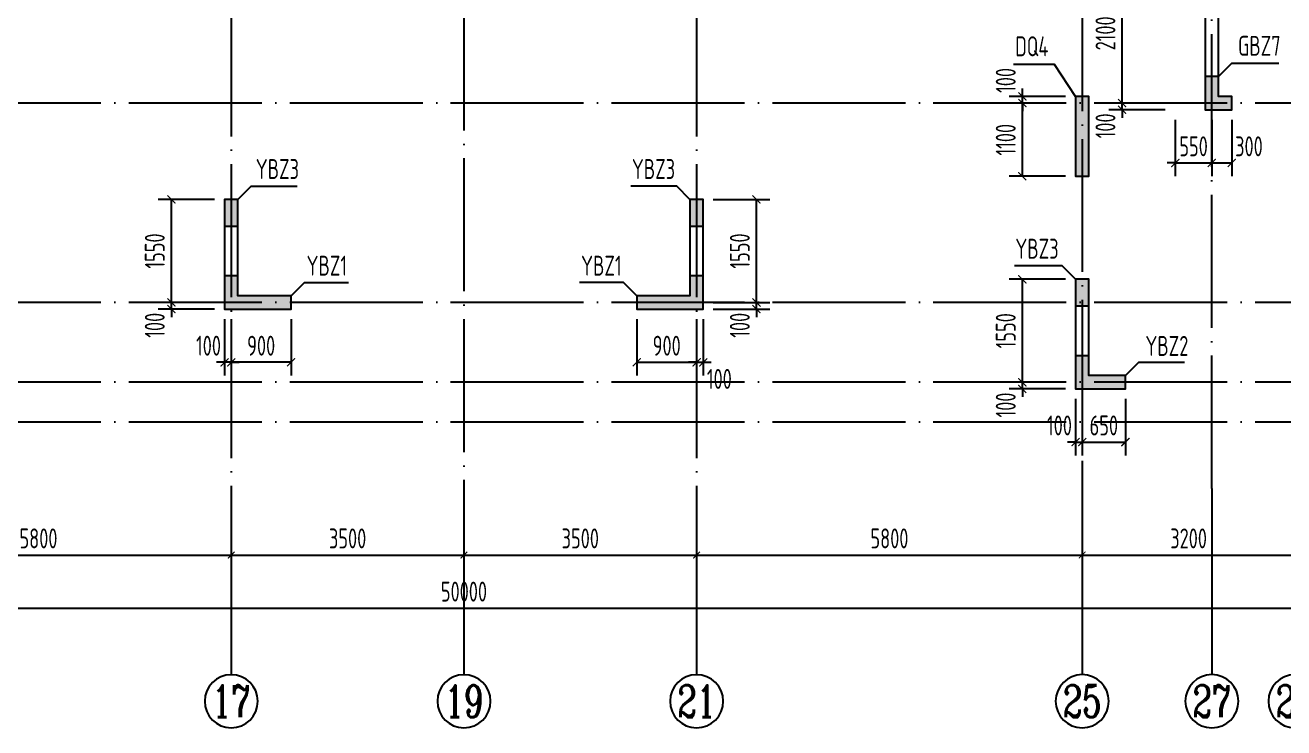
# Model space of a CAD drawing. Extents: x -668857 to 143095, y -247466 to 228182.
# Drawn here: x -308541 to -289608, y 58632 to 69205 of the extents above; entities that cross this region are included whole.
import ezdxf
from ezdxf.enums import TextEntityAlignment as Align

# ---------------------------------------------------------------- set-up
doc = ezdxf.new("R2010")
doc.units = 0
doc.header["$LTSCALE"] = 1000
doc.linetypes.add('DOTE', pattern=[2.42, 2, -0.2, 0.02, -0.2])
doc.layers.get('0').update_dxf_attribs({"linetype": 'CONTINUOUS'})
doc.layers.get('DEFPOINTS').update_dxf_attribs({"linetype": 'CONTINUOUS'})
for name, color, linetype in [('A-AXIS', 1, 'CONTINUOUS'), ('A-DOTE', 10, 'DOTE'), ('AXIS_NUM', 7, 'CONTINUOUS'), ('S-Q墙实线', 6, 'CONTINUOUS'), ('S-Q墙标注', 3, 'CONTINUOUS'), ('S-X详图填充', 252, 'CONTINUOUS'), ('S-X详图实线', 4, 'CONTINUOUS'), ('S-Y一般标注', 3, 'CONTINUOUS'), ('S-Z柱编号', 6, 'CONTINUOUS')]:
    doc.layers.add(name, color=color, linetype=linetype)
doc.styles.add('TSSD_Axis', font='complex.shx', dxfattribs={"width": 0.7, "bigfont": 'hztxt.shx'})
doc.styles.add('TSSD_DIMENSION', font='Tssdeng.shx', dxfattribs={"width": 0.7, "bigfont": 'tssdchn.shx'})
doc.styles.add('TSSD_REIN', font='tssdeng.shx', dxfattribs={"width": 0.7, "height": 300, "bigfont": 'tssdchn.shx'})
doc.styles.add('结构文字', font='zstxt.shx', dxfattribs={"width": 0.7, "bigfont": 'zshz.shx'})
doc.dimstyles.new('STRUCK', dxfattribs={"dimtxt": 400, "dimasz": 121, "dimexe": 200, "dimexo": 150, "dimgap": 115, "dimtad": 1, "dimdec": 0, "dimdsep": 46, "dimtxsty": '结构文字', "dimblk": 'ARCHTICK', "dimcen": 400, "dimclrd": 3, "dimclre": 3, "dimclrt": 7, "dimadec": 0, "dimazin": 0, "dimtfac": 1, "dimtdec": 0, "dimtix": 1, "dimtmove": 2, "dimatfit": 3, "dimldrblk": '_DIMX', "dimfxl": 0, "dimtolj": 1, "dimtzin": 0, "dimarcsym": 0})
doc.dimstyles.new('TSSD_100_100', dxfattribs={"dimtxt": 300, "dimasz": 100, "dimexe": 100, "dimexo": 250, "dimgap": 100, "dimtad": 1, "dimdec": 0, "dimzin": 0, "dimdsep": 46, "dimtxsty": 'TSSD_DIMENSION', "dimblk": 'ARCHTICK', "dimcen": 0, "dimdle": 100, "dimclrt": 7, "dimadec": 0, "dimazin": 0, "dimtfac": 1, "dimtdec": 0, "dimtix": 1, "dimtmove": 2, "dimatfit": 3, "dimldrblk": 'ARCHTICK', "dimfxl": 0, "dimtolj": 1, "dimtzin": 0, "dimarcsym": 0})

# ---------------------------------------------------------------- blocks, each defined once
blk = doc.blocks.new('_ArchTick')
at = {"color": 0, "linetype": 'ByBlock', "const_width": 0.15}
blk.add_lwpolyline([(-0.5, -0.5), (0.5, 0.5)], dxfattribs=at)
blk = doc.blocks.new('*D136')
at = {"layer": 'DEFPOINTS', "color": 0}
for p in [(20300, 3600), (26100, 3600), (26100, 2600)]:
    blk.add_point(p, dxfattribs=at)
at = {"layer": 'S-Y一般标注', "color": 0, "lineweight": -2}
for p, q in [((20300, 3350), (20300, 2500)), ((26100, 3350), (26100, 2500)), ((20200, 2600), (26200, 2600))]:
    blk.add_line(p, q, dxfattribs=at)
at = {"layer": 'S-Y一般标注', "color": 0, "lineweight": -2, "xscale": 100, "yscale": 100, "zscale": 100, "rotation": 180}
blk.add_blockref('_ArchTick', (20300, 2600), dxfattribs=at)
at = {"layer": 'S-Y一般标注', "color": 0, "lineweight": -2, "xscale": 100, "yscale": 100, "zscale": 100}
blk.add_blockref('_ArchTick', (26100, 2600), dxfattribs=at)
at = {"layer": 'S-Y一般标注', "color": 7, "insert": (23200, 2850), "char_height": 300, "attachment_point": 5, "style": 'TSSD_DIMENSION'}
blk.add_mtext('\\A1;5800', dxfattribs=at)
blk = doc.blocks.new('ts_axno')
at = {"color": 0, "linetype": 'ByBlock', "lineweight": -2}
blk.add_circle((0, 0), 0.5, dxfattribs=at)
at = {"color": 0, "linetype": 'ByBlock', "lineweight": -2, "style": 'TSSD_Axis', "width": 0.7}
blk.add_attdef('A', text='', height=0.6, dxfattribs=at).set_placement((0, 0), align=Align.MIDDLE_CENTER)
blk = doc.blocks.new('*D137')
at = {"layer": 'DEFPOINTS', "color": 0}
for p in [(26100, 3600), (29600, 3600), (29600, 2600)]:
    blk.add_point(p, dxfattribs=at)
at = {"layer": 'S-Y一般标注', "color": 0, "lineweight": -2}
for p, q in [((26100, 3350), (26100, 2500)), ((29600, 3350), (29600, 2500)), ((26000, 2600), (29700, 2600))]:
    blk.add_line(p, q, dxfattribs=at)
at = {"layer": 'S-Y一般标注', "color": 0, "lineweight": -2, "xscale": 100, "yscale": 100, "zscale": 100, "rotation": 180}
blk.add_blockref('_ArchTick', (26100, 2600), dxfattribs=at)
at = {"layer": 'S-Y一般标注', "color": 0, "lineweight": -2, "xscale": 100, "yscale": 100, "zscale": 100}
blk.add_blockref('_ArchTick', (29600, 2600), dxfattribs=at)
at = {"layer": 'S-Y一般标注', "color": 7, "insert": (27850, 2850), "char_height": 300, "attachment_point": 5, "style": 'TSSD_DIMENSION'}
blk.add_mtext('\\A1;3500', dxfattribs=at)
blk = doc.blocks.new('*D138')
at = {"layer": 'DEFPOINTS', "color": 0}
for p in [(33100, 3600), (38900, 3600), (38900, 2600)]:
    blk.add_point(p, dxfattribs=at)
at = {"layer": 'S-Y一般标注', "color": 0, "lineweight": -2}
for p, q in [((33100, 3350), (33100, 2500)), ((38900, 3350), (38900, 2500)), ((33000, 2600), (39000, 2600))]:
    blk.add_line(p, q, dxfattribs=at)
at = {"layer": 'S-Y一般标注', "color": 0, "lineweight": -2, "xscale": 100, "yscale": 100, "zscale": 100, "rotation": 180}
blk.add_blockref('_ArchTick', (33100, 2600), dxfattribs=at)
at = {"layer": 'S-Y一般标注', "color": 0, "lineweight": -2, "xscale": 100, "yscale": 100, "zscale": 100}
blk.add_blockref('_ArchTick', (38900, 2600), dxfattribs=at)
at = {"layer": 'S-Y一般标注', "color": 7, "insert": (36000, 2850), "char_height": 300, "attachment_point": 5, "style": 'TSSD_DIMENSION'}
blk.add_mtext('\\A1;5800', dxfattribs=at)
blk = doc.blocks.new('*D142')
at = {"layer": 'DEFPOINTS', "color": 0}
for p in [(4600, 3600), (54600, 3600), (54600, 1800)]:
    blk.add_point(p, dxfattribs=at)
at = {"layer": 'S-Y一般标注', "color": 0, "lineweight": -2}
for p, q in [((4600, 3350), (4600, 1700)), ((54600, 3350), (54600, 1700)), ((4500, 1800), (54700, 1800))]:
    blk.add_line(p, q, dxfattribs=at)
at = {"layer": 'S-Y一般标注', "color": 0, "lineweight": -2, "xscale": 100, "yscale": 100, "zscale": 100, "rotation": 180}
blk.add_blockref('_ArchTick', (4600, 1800), dxfattribs=at)
at = {"layer": 'S-Y一般标注', "color": 0, "lineweight": -2, "xscale": 100, "yscale": 100, "zscale": 100}
blk.add_blockref('_ArchTick', (54600, 1800), dxfattribs=at)
at = {"layer": 'S-Y一般标注', "color": 7, "insert": (29600, 2050), "char_height": 300, "attachment_point": 5, "style": 'TSSD_DIMENSION'}
blk.add_mtext('\\A1;50000', dxfattribs=at)
blk = doc.blocks.new('*D145')
at = {"layer": 'DEFPOINTS', "color": 0}
for p in [(29600, 3600), (33100, 3600), (33100, 2600)]:
    blk.add_point(p, dxfattribs=at)
at = {"layer": 'S-Y一般标注', "color": 0, "lineweight": -2}
for p, q in [((29600, 3350), (29600, 2500)), ((33100, 3350), (33100, 2500)), ((29500, 2600), (33200, 2600))]:
    blk.add_line(p, q, dxfattribs=at)
at = {"layer": 'S-Y一般标注', "color": 0, "lineweight": -2, "xscale": 100, "yscale": 100, "zscale": 100, "rotation": 180}
blk.add_blockref('_ArchTick', (29600, 2600), dxfattribs=at)
at = {"layer": 'S-Y一般标注', "color": 0, "lineweight": -2, "xscale": 100, "yscale": 100, "zscale": 100}
blk.add_blockref('_ArchTick', (33100, 2600), dxfattribs=at)
at = {"layer": 'S-Y一般标注', "color": 7, "insert": (31350, 2850), "char_height": 300, "attachment_point": 5, "style": 'TSSD_DIMENSION'}
blk.add_mtext('\\A1;3500', dxfattribs=at)
blk = doc.blocks.new('*D146')
at = {"layer": 'DEFPOINTS', "color": 0}
for p in [(38900, 3600), (42100, 3600), (42100, 2600)]:
    blk.add_point(p, dxfattribs=at)
at = {"layer": 'S-Y一般标注', "color": 0, "lineweight": -2}
for p, q in [((38900, 3350), (38900, 2500)), ((42100, 3350), (42100, 2500)), ((38800, 2600), (42200, 2600))]:
    blk.add_line(p, q, dxfattribs=at)
at = {"layer": 'S-Y一般标注', "color": 0, "lineweight": -2, "xscale": 100, "yscale": 100, "zscale": 100, "rotation": 180}
blk.add_blockref('_ArchTick', (38900, 2600), dxfattribs=at)
at = {"layer": 'S-Y一般标注', "color": 0, "lineweight": -2, "xscale": 100, "yscale": 100, "zscale": 100}
blk.add_blockref('_ArchTick', (42100, 2600), dxfattribs=at)
at = {"layer": 'S-Y一般标注', "color": 7, "insert": (40500, 2850), "char_height": 300, "attachment_point": 5, "style": 'TSSD_DIMENSION'}
blk.add_mtext('\\A1;3200', dxfattribs=at)
blk = doc.blocks.new('*D1816')
at = {"layer": 'DEFPOINTS', "color": 0}
for p in [(-306341, 65032), (-305541, 65032), (-305541, 64932)]:
    blk.add_point(p, dxfattribs=at)
at = {"layer": 'S-Q墙标注', "color": 3, "lineweight": -2}
for p, q in [((-306341, 65032), (-306341, 65153)), ((-305691, 65032), (-306541, 65032)), ((-306341, 64932), (-306341, 65032)), ((-305691, 64932), (-306541, 64932)), ((-306341, 64932), (-306341, 64811))]:
    blk.add_line(p, q, dxfattribs=at)
at = {"layer": 'S-Q墙标注', "color": 3, "lineweight": -2, "xscale": 121, "yscale": 121, "zscale": 121}
for p, rotation in [((-306341, 65032), 270), ((-306341, 64932), 90)]:
    blk.add_blockref('_ArchTick', p, dxfattribs=dict(at, rotation=rotation))
at = {"layer": 'S-Q墙标注', "color": 7, "insert": (-306591, 64690), "char_height": 300, "attachment_point": 5, "rotation": 90, "style": 'TSSD_REIN'}
blk.add_mtext('\\A1;100', dxfattribs=at)
blk = doc.blocks.new('_DIMX')
blk.add_line((-150, 0), (150, 0))
at = {"const_width": 50}
blk.add_lwpolyline([(-70, -70), (70, 70)], dxfattribs=at)
blk = doc.blocks.new('*D1817')
at = {"layer": 'DEFPOINTS', "color": 0}
for p in [(-306341, 66582), (-305541, 66582), (-305541, 65032)]:
    blk.add_point(p, dxfattribs=at)
at = {"layer": 'S-Q墙标注', "color": 3, "lineweight": -2}
for p, q in [((-305691, 66582), (-306541, 66582)), ((-306341, 65032), (-306341, 66582)), ((-305691, 65032), (-306541, 65032))]:
    blk.add_line(p, q, dxfattribs=at)
at = {"layer": 'S-Q墙标注', "color": 3, "lineweight": -2, "xscale": 121, "yscale": 121, "zscale": 121}
for p, rotation in [((-306341, 66582), 90), ((-306341, 65032), 270)]:
    blk.add_blockref('_ArchTick', p, dxfattribs=dict(at, rotation=rotation))
at = {"layer": 'S-Q墙标注', "color": 7, "insert": (-306591, 65807), "char_height": 300, "attachment_point": 5, "rotation": 90, "style": 'TSSD_REIN'}
blk.add_mtext('\\A1;1550', dxfattribs=at)
blk = doc.blocks.new('*D1818')
at = {"layer": 'DEFPOINTS', "color": 0}
for p in [(-305441, 64932), (-304541, 64932), (-305441, 64132)]:
    blk.add_point(p, dxfattribs=at)
at = {"layer": 'S-Q墙标注', "color": 3, "lineweight": -2}
for p, q in [((-305441, 64782), (-305441, 63932)), ((-304541, 64782), (-304541, 63932)), ((-304541, 64132), (-305441, 64132))]:
    blk.add_line(p, q, dxfattribs=at)
at = {"layer": 'S-Q墙标注', "color": 3, "lineweight": -2, "xscale": 121, "yscale": 121, "zscale": 121, "rotation": 180}
blk.add_blockref('_ArchTick', (-305441, 64132), dxfattribs=at)
at = {"layer": 'S-Q墙标注', "color": 3, "lineweight": -2, "xscale": 121, "yscale": 121, "zscale": 121}
blk.add_blockref('_ArchTick', (-304541, 64132), dxfattribs=at)
at = {"layer": 'S-Q墙标注', "color": 7, "insert": (-304991, 64382), "char_height": 300, "attachment_point": 5, "style": 'TSSD_REIN'}
blk.add_mtext('\\A1;900', dxfattribs=at)
blk = doc.blocks.new('*D1819')
at = {"layer": 'DEFPOINTS', "color": 0}
for p in [(-305541, 64932), (-305441, 64932), (-305541, 64132)]:
    blk.add_point(p, dxfattribs=at)
at = {"layer": 'S-Q墙标注', "color": 3, "lineweight": -2}
for p, q in [((-305541, 64782), (-305541, 63932)), ((-305441, 64782), (-305441, 63932)), ((-305541, 64132), (-305662, 64132)), ((-305441, 64132), (-305541, 64132)), ((-305441, 64132), (-305320, 64132))]:
    blk.add_line(p, q, dxfattribs=at)
at = {"layer": 'S-Q墙标注', "color": 3, "lineweight": -2, "xscale": 121, "yscale": 121, "zscale": 121}
blk.add_blockref('_ArchTick', (-305541, 64132), dxfattribs=at)
at = {"layer": 'S-Q墙标注', "color": 3, "lineweight": -2, "xscale": 121, "yscale": 121, "zscale": 121, "rotation": 180}
blk.add_blockref('_ArchTick', (-305441, 64132), dxfattribs=at)
at = {"layer": 'S-Q墙标注', "color": 7, "insert": (-305783, 64382), "char_height": 300, "attachment_point": 5, "style": 'TSSD_REIN'}
blk.add_mtext('\\A1;100', dxfattribs=at)
blk = doc.blocks.new('*D1741')
at = {"layer": 'DEFPOINTS', "color": 0}
for p in [(-298341, 65032), (-297541, 65032), (-298341, 64932)]:
    blk.add_point(p, dxfattribs=at)
at = {"layer": 'S-Q墙标注', "color": 3, "lineweight": -2}
for p, q in [((-297541, 65032), (-297541, 65153)), ((-298191, 65032), (-297341, 65032)), ((-297541, 64932), (-297541, 65032)), ((-298191, 64932), (-297341, 64932)), ((-297541, 64932), (-297541, 64811))]:
    blk.add_line(p, q, dxfattribs=at)
at = {"layer": 'S-Q墙标注', "color": 3, "lineweight": -2, "xscale": 121, "yscale": 121, "zscale": 121}
for p, rotation in [((-297541, 65032), 270), ((-297541, 64932), 90)]:
    blk.add_blockref('_ArchTick', p, dxfattribs=dict(at, rotation=rotation))
at = {"layer": 'S-Q墙标注', "color": 7, "insert": (-297791, 64690), "char_height": 300, "attachment_point": 5, "rotation": 90, "style": 'TSSD_REIN'}
blk.add_mtext('\\A1;100', dxfattribs=at)
blk = doc.blocks.new('*D1742')
at = {"layer": 'DEFPOINTS', "color": 0}
for p in [(-298341, 66582), (-297541, 66582), (-298341, 65032)]:
    blk.add_point(p, dxfattribs=at)
at = {"layer": 'S-Q墙标注', "color": 3, "lineweight": -2}
for p, q in [((-298191, 66582), (-297341, 66582)), ((-297541, 65032), (-297541, 66582)), ((-298191, 65032), (-297341, 65032))]:
    blk.add_line(p, q, dxfattribs=at)
at = {"layer": 'S-Q墙标注', "color": 3, "lineweight": -2, "xscale": 121, "yscale": 121, "zscale": 121}
for p, rotation in [((-297541, 66582), 90), ((-297541, 65032), 270)]:
    blk.add_blockref('_ArchTick', p, dxfattribs=dict(at, rotation=rotation))
at = {"layer": 'S-Q墙标注', "color": 7, "insert": (-297791, 65807), "char_height": 300, "attachment_point": 5, "rotation": 90, "style": 'TSSD_REIN'}
blk.add_mtext('\\A1;1550', dxfattribs=at)
blk = doc.blocks.new('*D1743')
at = {"layer": 'DEFPOINTS', "color": 0}
for p in [(-299341, 64932), (-298441, 64932), (-298441, 64132)]:
    blk.add_point(p, dxfattribs=at)
at = {"layer": 'S-Q墙标注', "color": 3, "lineweight": -2}
for p, q in [((-299341, 64782), (-299341, 63932)), ((-298441, 64782), (-298441, 63932)), ((-299341, 64132), (-298441, 64132))]:
    blk.add_line(p, q, dxfattribs=at)
at = {"layer": 'S-Q墙标注', "color": 3, "lineweight": -2, "xscale": 121, "yscale": 121, "zscale": 121, "rotation": 180}
blk.add_blockref('_ArchTick', (-299341, 64132), dxfattribs=at)
at = {"layer": 'S-Q墙标注', "color": 3, "lineweight": -2, "xscale": 121, "yscale": 121, "zscale": 121}
blk.add_blockref('_ArchTick', (-298441, 64132), dxfattribs=at)
at = {"layer": 'S-Q墙标注', "color": 7, "insert": (-298891, 64382), "char_height": 300, "attachment_point": 5, "style": 'TSSD_REIN'}
blk.add_mtext('\\A1;900', dxfattribs=at)
blk = doc.blocks.new('*D1744')
at = {"layer": 'DEFPOINTS', "color": 0}
for p in [(-298441, 64932), (-298341, 64932), (-298341, 64132)]:
    blk.add_point(p, dxfattribs=at)
at = {"layer": 'S-Q墙标注', "color": 3, "lineweight": -2}
for p, q in [((-298441, 64782), (-298441, 63932)), ((-298341, 64782), (-298341, 63932)), ((-298441, 64132), (-298562, 64132)), ((-298441, 64132), (-298341, 64132)), ((-298341, 64132), (-298220, 64132))]:
    blk.add_line(p, q, dxfattribs=at)
at = {"layer": 'S-Q墙标注', "color": 3, "lineweight": -2, "xscale": 121, "yscale": 121, "zscale": 121}
blk.add_blockref('_ArchTick', (-298441, 64132), dxfattribs=at)
at = {"layer": 'S-Q墙标注', "color": 3, "lineweight": -2, "xscale": 121, "yscale": 121, "zscale": 121, "rotation": 180}
blk.add_blockref('_ArchTick', (-298341, 64132), dxfattribs=at)
at = {"layer": 'S-Q墙标注', "color": 7, "insert": (-298099, 63882), "char_height": 300, "attachment_point": 5, "style": 'TSSD_REIN'}
blk.add_mtext('\\A1;100', dxfattribs=at)
blk = doc.blocks.new('*D1745')
at = {"layer": 'DEFPOINTS', "color": 0}
for p in [(-293541, 63832), (-292741, 63832), (-292741, 63732)]:
    blk.add_point(p, dxfattribs=at)
at = {"layer": 'S-Q墙标注', "color": 3, "lineweight": -2}
for p, q in [((-292891, 63832), (-293741, 63832)), ((-293541, 63832), (-293541, 63953)), ((-293541, 63732), (-293541, 63832)), ((-292891, 63732), (-293741, 63732)), ((-293541, 63732), (-293541, 63611))]:
    blk.add_line(p, q, dxfattribs=at)
at = {"layer": 'S-Q墙标注', "color": 3, "lineweight": -2, "xscale": 121, "yscale": 121, "zscale": 121}
for p, rotation in [((-293541, 63832), 270), ((-293541, 63732), 90)]:
    blk.add_blockref('_ArchTick', p, dxfattribs=dict(at, rotation=rotation))
at = {"layer": 'S-Q墙标注', "color": 7, "insert": (-293791, 63490), "char_height": 300, "attachment_point": 5, "rotation": 90, "style": 'TSSD_REIN'}
blk.add_mtext('\\A1;100', dxfattribs=at)
blk = doc.blocks.new('*D1746')
at = {"layer": 'DEFPOINTS', "color": 0}
for p in [(-293541, 65382), (-292741, 65382), (-292741, 63832)]:
    blk.add_point(p, dxfattribs=at)
at = {"layer": 'S-Q墙标注', "color": 3, "lineweight": -2}
for p, q in [((-292891, 65382), (-293741, 65382)), ((-293541, 63832), (-293541, 65382)), ((-292891, 63832), (-293741, 63832))]:
    blk.add_line(p, q, dxfattribs=at)
at = {"layer": 'S-Q墙标注', "color": 3, "lineweight": -2, "xscale": 121, "yscale": 121, "zscale": 121}
for p, rotation in [((-293541, 65382), 90), ((-293541, 63832), 270)]:
    blk.add_blockref('_ArchTick', p, dxfattribs=dict(at, rotation=rotation))
at = {"layer": 'S-Q墙标注', "color": 7, "insert": (-293791, 64607), "char_height": 300, "attachment_point": 5, "rotation": 90, "style": 'TSSD_REIN'}
blk.add_mtext('\\A1;1550', dxfattribs=at)
blk = doc.blocks.new('*D1747')
at = {"layer": 'DEFPOINTS', "color": 0}
for p in [(-292741, 63732), (-292641, 63732), (-292641, 62932)]:
    blk.add_point(p, dxfattribs=at)
at = {"layer": 'S-Q墙标注', "color": 3, "lineweight": -2}
for p, q in [((-292741, 63582), (-292741, 62732)), ((-292641, 63582), (-292641, 62732)), ((-292741, 62932), (-292862, 62932)), ((-292741, 62932), (-292641, 62932)), ((-292641, 62932), (-292520, 62932))]:
    blk.add_line(p, q, dxfattribs=at)
at = {"layer": 'S-Q墙标注', "color": 3, "lineweight": -2, "xscale": 121, "yscale": 121, "zscale": 121}
blk.add_blockref('_ArchTick', (-292741, 62932), dxfattribs=at)
at = {"layer": 'S-Q墙标注', "color": 3, "lineweight": -2, "xscale": 121, "yscale": 121, "zscale": 121, "rotation": 180}
blk.add_blockref('_ArchTick', (-292641, 62932), dxfattribs=at)
at = {"layer": 'S-Q墙标注', "color": 7, "insert": (-292983, 63182), "char_height": 300, "attachment_point": 5, "style": 'TSSD_REIN'}
blk.add_mtext('\\A1;100', dxfattribs=at)
blk = doc.blocks.new('*D1748')
at = {"layer": 'DEFPOINTS', "color": 0}
for p in [(-292641, 63732), (-291991, 63732), (-291991, 62932)]:
    blk.add_point(p, dxfattribs=at)
at = {"layer": 'S-Q墙标注', "color": 3, "lineweight": -2}
for p, q in [((-292641, 63582), (-292641, 62732)), ((-291991, 63582), (-291991, 62732)), ((-292641, 62932), (-291991, 62932))]:
    blk.add_line(p, q, dxfattribs=at)
at = {"layer": 'S-Q墙标注', "color": 3, "lineweight": -2, "xscale": 121, "yscale": 121, "zscale": 121, "rotation": 180}
blk.add_blockref('_ArchTick', (-292641, 62932), dxfattribs=at)
at = {"layer": 'S-Q墙标注', "color": 3, "lineweight": -2, "xscale": 121, "yscale": 121, "zscale": 121}
blk.add_blockref('_ArchTick', (-291991, 62932), dxfattribs=at)
at = {"layer": 'S-Q墙标注', "color": 7, "insert": (-292316, 63182), "char_height": 300, "attachment_point": 5, "style": 'TSSD_REIN'}
blk.add_mtext('\\A1;650', dxfattribs=at)
blk = doc.blocks.new('*D1749')
at = {"layer": 'DEFPOINTS', "color": 0}
for p in [(-293541, 68032), (-292741, 68032), (-292741, 66932)]:
    blk.add_point(p, dxfattribs=at)
at = {"layer": 'S-Q墙标注', "color": 3, "lineweight": -2}
for p, q in [((-292891, 68032), (-293741, 68032)), ((-293541, 66932), (-293541, 68032)), ((-292891, 66932), (-293741, 66932))]:
    blk.add_line(p, q, dxfattribs=at)
at = {"layer": 'S-Q墙标注', "color": 3, "lineweight": -2, "xscale": 121, "yscale": 121, "zscale": 121}
for p, rotation in [((-293541, 68032), 90), ((-293541, 66932), 270)]:
    blk.add_blockref('_ArchTick', p, dxfattribs=dict(at, rotation=rotation))
at = {"layer": 'S-Q墙标注', "color": 7, "insert": (-293791, 67482), "char_height": 300, "attachment_point": 5, "rotation": 90, "style": 'TSSD_REIN'}
blk.add_mtext('\\A1;1100', dxfattribs=at)
blk = doc.blocks.new('*D1750')
at = {"layer": 'DEFPOINTS', "color": 0}
for p in [(-293541, 68132), (-292741, 68132), (-292741, 68032)]:
    blk.add_point(p, dxfattribs=at)
at = {"layer": 'S-Q墙标注', "color": 3, "lineweight": -2}
for p, q in [((-293541, 68132), (-293541, 68253)), ((-292891, 68132), (-293741, 68132)), ((-292891, 68032), (-293741, 68032)), ((-293541, 68032), (-293541, 68132)), ((-293541, 68032), (-293541, 67911))]:
    blk.add_line(p, q, dxfattribs=at)
at = {"layer": 'S-Q墙标注', "color": 3, "lineweight": -2, "xscale": 121, "yscale": 121, "zscale": 121}
for p, rotation in [((-293541, 68132), 270), ((-293541, 68032), 90)]:
    blk.add_blockref('_ArchTick', p, dxfattribs=dict(at, rotation=rotation))
at = {"layer": 'S-Q墙标注', "color": 7, "insert": (-293791, 68374), "char_height": 300, "attachment_point": 5, "rotation": 90, "style": 'TSSD_REIN'}
blk.add_mtext('\\A1;100', dxfattribs=at)
blk = doc.blocks.new('*D1771')
at = {"layer": 'DEFPOINTS', "color": 0}
for p in [(-292041, 68032), (-291241, 68032), (-291241, 67932)]:
    blk.add_point(p, dxfattribs=at)
at = {"layer": 'S-Q墙标注', "color": 3, "lineweight": -2}
for p, q in [((-291391, 68032), (-292241, 68032)), ((-292041, 68032), (-292041, 68153)), ((-292041, 67932), (-292041, 68032)), ((-291391, 67932), (-292241, 67932)), ((-292041, 67932), (-292041, 67811))]:
    blk.add_line(p, q, dxfattribs=at)
at = {"layer": 'S-Q墙标注', "color": 3, "lineweight": -2, "xscale": 121, "yscale": 121, "zscale": 121}
for p, rotation in [((-292041, 68032), 270), ((-292041, 67932), 90)]:
    blk.add_blockref('_ArchTick', p, dxfattribs=dict(at, rotation=rotation))
at = {"layer": 'S-Q墙标注', "color": 7, "insert": (-292291, 67690), "char_height": 300, "attachment_point": 5, "rotation": 90, "style": 'TSSD_REIN'}
blk.add_mtext('\\A1;100', dxfattribs=at)
blk = doc.blocks.new('*D1772')
at = {"layer": 'DEFPOINTS', "color": 0}
for p in [(-292041, 70132), (-291241, 70132), (-291241, 68032)]:
    blk.add_point(p, dxfattribs=at)
at = {"layer": 'S-Q墙标注', "color": 3, "lineweight": -2}
for p, q in [((-291391, 70132), (-292241, 70132)), ((-292041, 68032), (-292041, 70132)), ((-291391, 68032), (-292241, 68032))]:
    blk.add_line(p, q, dxfattribs=at)
at = {"layer": 'S-Q墙标注', "color": 3, "lineweight": -2, "xscale": 121, "yscale": 121, "zscale": 121}
for p, rotation in [((-292041, 70132), 90), ((-292041, 68032), 270)]:
    blk.add_blockref('_ArchTick', p, dxfattribs=dict(at, rotation=rotation))
at = {"layer": 'S-Q墙标注', "color": 7, "insert": (-292291, 69082), "char_height": 300, "attachment_point": 5, "rotation": 90, "style": 'TSSD_REIN'}
blk.add_mtext('\\A1;2100', dxfattribs=at)
blk = doc.blocks.new('*D1330')
at = {"layer": 'DEFPOINTS', "color": 0}
for p in [(-291241, 67932), (-290691, 67932), (-290691, 67132)]:
    blk.add_point(p, dxfattribs=at)
at = {"layer": 'S-Q墙标注', "color": 3, "lineweight": -2}
for p, q in [((-291241, 67782), (-291241, 66932)), ((-290691, 67782), (-290691, 66932)), ((-291241, 67132), (-291362, 67132)), ((-291241, 67132), (-290691, 67132)), ((-290691, 67132), (-290570, 67132))]:
    blk.add_line(p, q, dxfattribs=at)
at = {"layer": 'S-Q墙标注', "color": 3, "lineweight": -2, "xscale": 121, "yscale": 121, "zscale": 121}
blk.add_blockref('_ArchTick', (-291241, 67132), dxfattribs=at)
at = {"layer": 'S-Q墙标注', "color": 3, "lineweight": -2, "xscale": 121, "yscale": 121, "zscale": 121, "rotation": 180}
blk.add_blockref('_ArchTick', (-290691, 67132), dxfattribs=at)
at = {"layer": 'S-Q墙标注', "color": 7, "insert": (-290966, 67382), "char_height": 300, "attachment_point": 5, "style": 'TSSD_REIN'}
blk.add_mtext('\\A1;550', dxfattribs=at)
blk = doc.blocks.new('*D1331')
at = {"layer": 'DEFPOINTS', "color": 0}
for p in [(-290691, 67932), (-290391, 67932), (-290391, 67132)]:
    blk.add_point(p, dxfattribs=at)
at = {"layer": 'S-Q墙标注', "color": 3, "lineweight": -2}
for p, q in [((-290691, 67782), (-290691, 66932)), ((-290391, 67782), (-290391, 66932)), ((-290691, 67132), (-290391, 67132))]:
    blk.add_line(p, q, dxfattribs=at)
at = {"layer": 'S-Q墙标注', "color": 3, "lineweight": -2, "xscale": 121, "yscale": 121, "zscale": 121, "rotation": 180}
blk.add_blockref('_ArchTick', (-290691, 67132), dxfattribs=at)
at = {"layer": 'S-Q墙标注', "color": 3, "lineweight": -2, "xscale": 121, "yscale": 121, "zscale": 121}
blk.add_blockref('_ArchTick', (-290391, 67132), dxfattribs=at)
at = {"layer": 'S-Q墙标注', "color": 7, "insert": (-290133, 67382), "char_height": 300, "attachment_point": 5, "style": 'TSSD_REIN'}
blk.add_mtext('\\A1;300', dxfattribs=at)
blk = doc.blocks.new('20210726.16395156')
at = {"layer": 'A-AXIS'}
for p, q in [((26100, 3600), (26100, 800)), ((29600, 3600), (29600, 800)), ((33100, 3600), (33100, 800)), ((38900, 3600.1), (38900, 800.1)), ((40850, 3600.2), (40850, 800.2))]:
    blk.add_line(p, q, dxfattribs=at)
at = {"layer": 'A-DOTE'}
for p, q in [((29600, 18249.9), (29600, 3600)), ((38900.2, 13700), (38900, 3600)), ((40850, 3600.2), (40850, 11500)), ((26100, 10900), (26100, 3600)), ((33100, 10900), (33100, 3600)), ((55600, 9400), (3600, 9400)), ((55600, 6400), (3600, 6400)), ((55600, 5200), (3600, 5200)), ((55600, 4600), (3600, 4600))]:
    blk.add_line(p, q, dxfattribs=at)
at = {"layer": 'A-AXIS'}
ref = blk.add_blockref('ts_axno', (26100, 400), dxfattribs=dict(at, xscale=-800, yscale=800, zscale=800, rotation=180))
ref.add_attrib('10', '17', dxfattribs={"layer": 'AXIS_NUM', "height": 480, "style": 'TSSD_Axis', "width": 0.7}).set_placement((26100, 400), align=Align.MIDDLE_CENTER)
ref = blk.add_blockref('ts_axno', (29600, 400), dxfattribs=dict(at, xscale=-800, yscale=800, zscale=800, rotation=180))
ref.add_attrib('13', '19', dxfattribs={"layer": 'AXIS_NUM', "height": 480, "style": 'TSSD_Axis', "width": 0.7}).set_placement((29600, 400), align=Align.MIDDLE_CENTER)
ref = blk.add_blockref('ts_axno', (33100, 400), dxfattribs=dict(at, xscale=-800, yscale=800, zscale=800, rotation=180))
ref.add_attrib('13', '21', dxfattribs={"layer": 'AXIS_NUM', "height": 480, "style": 'TSSD_Axis', "width": 0.7}).set_placement((33100, 400), align=Align.MIDDLE_CENTER)
ref = blk.add_blockref('ts_axno', (38900, 400.1), dxfattribs=dict(at, xscale=-800, yscale=800, zscale=800, rotation=180))
ref.add_attrib('17', '25', dxfattribs={"layer": 'AXIS_NUM', "height": 480, "style": 'TSSD_Axis', "width": 0.7}).set_placement((38900, 400.1), align=Align.MIDDLE_CENTER)
ref = blk.add_blockref('ts_axno', (40850, 400.2), dxfattribs=dict(at, xscale=-800, yscale=800, zscale=800, rotation=180))
ref.add_attrib('5', '27', dxfattribs={"layer": 'AXIS_NUM', "height": 480, "style": 'TSSD_Axis', "width": 0.7}).set_placement((40850, 400.2), align=Align.MIDDLE_CENTER)
ref = blk.add_blockref('ts_axno', (42100, 400), dxfattribs=dict(at, xscale=-800, yscale=800, zscale=800, rotation=180))
ref.add_attrib('19', '28', dxfattribs={"layer": 'AXIS_NUM', "height": 480, "style": 'TSSD_Axis', "width": 0.7}).set_placement((42100, 400), align=Align.MIDDLE_CENTER)
at = {"layer": 'S-Y一般标注'}
for base, p1, p2, picture, middle in [((54600, 1800), (4600, 3600), (54600, 3600), '*D142', (29600, 2050)), ((26100, 2600), (20300, 3600), (26100, 3600), '*D136', (23200, 2850)), ((29600, 2600), (26100, 3600), (29600, 3600), '*D137', (27850, 2850)), ((33100, 2600), (29600, 3600), (33100, 3600), '*D145', (31350, 2850)), ((38900, 2600.1), (33100, 3600), (38900, 3600.1), '*D138', (36000, 2850.1)), ((42100, 2600.1), (38900, 3600.1), (42100, 3600.1), '*D146', (40500, 2850.1))]:
    dim = blk.add_linear_dim(base=base, p1=p1, p2=p2, dimstyle='TSSD_100_100', dxfattribs=at)
    dim.commit()
    dim.dimension.update_dxf_attribs({"geometry": picture, "text_midpoint": middle})

msp = doc.modelspace()

# ---------------------------------------------------------------- hatches: boundary and pattern name
at = {"layer": 'S-X详图填充'}
h = msp.add_hatch(color=256, dxfattribs=at)
h.dxf.hatch_style = 1
h.paths.add_polyline_path([(-290590.73, 68432.08), (-290790.73, 68432.08), (-290790.73, 67932.08), (-290390.73, 67932.08), (-290390.73, 68132.08), (-290590.73, 68132.08)])
h = msp.add_hatch(color=256, dxfattribs=at)
h.dxf.hatch_style = 1
h.paths.add_polyline_path([(-292740.72, 66932.08), (-292540.72, 66932.08), (-292540.72, 68132.08), (-292740.72, 68132.08)])
h = msp.add_hatch(color=256, dxfattribs=at)
h.dxf.hatch_style = 1
h.paths.add_polyline_path([(-305540.74, 66182.08), (-305340.74, 66182.08), (-305340.74, 66582.08), (-305540.74, 66582.08)])
h = msp.add_hatch(color=256, dxfattribs=at)
h.dxf.hatch_style = 1
h.paths.add_polyline_path([(-298540.72, 66182.08), (-298340.72, 66182.08), (-298340.72, 66582.08), (-298540.72, 66582.08)])
h = msp.add_hatch(color=256, dxfattribs=at)
h.dxf.hatch_style = 1
h.paths.add_polyline_path([(-305340.74, 65432.08), (-305540.74, 65432.08), (-305540.74, 64932.08), (-304540.74, 64932.08), (-304540.74, 65132.08), (-305340.74, 65132.08)])
h = msp.add_hatch(color=256, dxfattribs=at)
h.dxf.hatch_style = 1
h.paths.add_polyline_path([(-298340.72, 65432.08), (-298540.72, 65432.08), (-298540.72, 65132.08), (-299340.72, 65132.08), (-299340.72, 64932.08), (-298340.72, 64932.08)])
h = msp.add_hatch(color=256, dxfattribs=at)
h.dxf.hatch_style = 1
h.paths.add_polyline_path([(-292740.72, 64982.07), (-292540.72, 64982.07), (-292540.72, 65382.07), (-292740.72, 65382.07)])
h = msp.add_hatch(color=256, dxfattribs=at)
h.dxf.hatch_style = 1
h.paths.add_polyline_path([(-292540.72, 64232.07), (-292740.72, 64232.07), (-292740.72, 63732.07), (-291990.73, 63732.07), (-291990.73, 63932.07), (-292540.72, 63932.07)])

# ---------------------------------------------------------------- linework, layer by layer
at = {"layer": 'S-Q墙实线'}
for points in [[(-290790.73, 70032.08), (-290790.73, 67932.08), (-290390.73, 67932.08), (-290390.73, 68132.08), (-290590.73, 68132.08), (-290590.73, 70232.08), (-291240.8, 70232.08), (-291240.8, 70032.08)], [(-292540.72, 66932.08), (-292540.72, 68132.08), (-292740.72, 68132.08), (-292740.72, 66932.08)], [(-305540.74, 64932.08), (-304640.74, 64932.08), (-304540.74, 64932.08), (-304540.74, 65132.08), (-304640.74, 65132.08), (-305340.74, 65132.08), (-305340.74, 66582.08), (-305540.74, 66582.08)], [(-299240.74, 65132.08), (-299340.72, 65132.08), (-299340.72, 64932.08), (-299240.74, 64932.08), (-298340.72, 64932.08), (-298340.72, 66582.08), (-298540.72, 66582.08), (-298540.72, 65132.08)], [(-292740.72, 63732.07), (-291990.73, 63732.07), (-291990.73, 63932.07), (-292540.72, 63932.07), (-292540.72, 65382.07), (-292740.72, 65382.07)]]:
    msp.add_lwpolyline(points, close=True, dxfattribs=at)
at = {"layer": 'S-X详图实线'}
for points in [[(-290590.73, 68432.08), (-290790.73, 68432.08), (-290790.73, 67932.08), (-290390.73, 67932.08), (-290390.73, 68132.08), (-290590.73, 68132.08), (-290590.73, 68432.08)], [(-292740.72, 66932.08), (-292540.72, 66932.08), (-292540.72, 68132.08), (-292740.72, 68132.08), (-292740.72, 67732.08)], [(-305540.74, 66182.08), (-305340.74, 66182.08), (-305340.74, 66582.08), (-305540.74, 66582.08), (-305540.74, 66182.08)], [(-298540.72, 66182.08), (-298340.72, 66182.08), (-298340.72, 66582.08), (-298540.72, 66582.08), (-298540.72, 66182.08)], [(-305340.74, 65432.08), (-305540.74, 65432.08), (-305540.74, 64932.08), (-304540.74, 64932.08), (-304540.74, 65132.08), (-305340.74, 65132.08), (-305340.74, 65432.08)], [(-298340.72, 65432.08), (-298540.72, 65432.08), (-298540.72, 65132.08), (-299340.72, 65132.08), (-299340.72, 64932.08), (-298340.72, 64932.08), (-298340.72, 65432.08)], [(-292740.72, 64982.07), (-292540.72, 64982.07), (-292540.72, 65382.07), (-292740.72, 65382.07), (-292740.72, 64982.07)], [(-292540.72, 64232.07), (-292740.72, 64232.07), (-292740.72, 63732.07), (-291990.73, 63732.07), (-291990.73, 63932.07), (-292540.72, 63932.07), (-292540.72, 64232.07)]]:
    msp.add_lwpolyline(points, close=True, dxfattribs=at)
at = {"layer": 'S-Z柱编号', "color": 7}
for points in [[(-292740.72, 68132.08), (-293056.69, 68614.79), (-293676.03, 68614.79)], [(-290590.73, 68432.08), (-290390.73, 68632.08), (-289684.18, 68632.08)], [(-305340.74, 66582.08), (-305140.74, 66782.08), (-304449.93, 66782.08)], [(-298540.72, 66582.08), (-298740.72, 66782.08), (-299431.54, 66782.08)], [(-292740.7, 65382.07), (-292940.7, 65582.07), (-293659.9, 65582.07)], [(-304540.74, 65132.08), (-304340.74, 65332.08), (-303677.05, 65332.08)], [(-299340.72, 65132.08), (-299540.72, 65332.08), (-300204.41, 65332.08)], [(-291990.71, 63932.07), (-291790.71, 64132.07), (-291101.4, 64132.07)]]:
    msp.add_lwpolyline(points, dxfattribs=at)

# ---------------------------------------------------------------- block references
at = {"layer": 'A-DOTE'}
msp.add_blockref('20210726.16395156', (-331540.73, 58632.03), dxfattribs=at)

# ---------------------------------------------------------------- texts
at = {"layer": 'S-Z柱编号', "color": 7, "style": 'TSSD_REIN', "width": 0.7}
for s, p in [('DQ4', (-293647.78, 68647.17)), ('GBZ7', (-290296.77, 68654.52)), ('YBZ3', (-305072.39, 66800.74)), ('YBZ3', (-299414.84, 66800.74)), ('YBZ3', (-293646.47, 65601.57)), ('YBZ1', (-304308.56, 65346.22)), ('YBZ1', (-300178.68, 65346.22)), ('YBZ2', (-291690.71, 64139.13))]:
    msp.add_text(s, height=300, dxfattribs=at).set_placement(p, align=Align.BOTTOM_LEFT)

# ---------------------------------------------------------------- dimensions: what is measured, and where the dimension line sits
at = {"layer": 'S-Q墙标注'}
for base, p1, p2, angle, picture, middle in [((-292040.8, 70132.08), (-291240.8, 68032.08), (-291240.8, 70132.08), 90, '*D1772', (-292290.8, 69082.08)), ((-293540.72, 68032.08), (-292740.72, 66932.08), (-292740.72, 68032.08), 90, '*D1749', (-293790.72, 67482.08)), ((-306340.74, 66582.08), (-305540.74, 65032.08), (-305540.74, 66582.08), 90, '*D1817', (-306590.74, 65807.08)), ((-297540.72, 66582.08), (-298340.72, 65032.08), (-298340.72, 66582.08), 90, '*D1742', (-297790.72, 65807.08)), ((-293540.72, 65382.07), (-292740.72, 63832.08), (-292740.72, 65382.07), 90, '*D1746', (-293790.72, 64607.07)), ((-305440.73, 64132.08), (-304540.74, 64932.08), (-305440.73, 64932.08), 180, '*D1818', (-304990.74, 64382.08))]:
    dim = msp.add_linear_dim(base=base, p1=p1, p2=p2, angle=angle, dimstyle='STRUCK', override={"dimtxt": 300, "dimgap": 100, "dimtxsty": 'TSSD_REIN'}, dxfattribs=at)
    dim.commit()
    dim.dimension.update_dxf_attribs({"geometry": picture, "text_midpoint": middle})
for base, p1, p2, angle, picture, middle in [((-293540.72, 68132.08), (-292740.72, 68032.08), (-292740.72, 68132.08), 90, '*D1750', (-293790.72, 68374)), ((-292040.8, 68032.08), (-291240.8, 67932.08), (-291240.8, 68032.08), 90, '*D1771', (-292290.8, 67690.15)), ((-306340.74, 65032.08), (-305540.74, 64932.08), (-305540.74, 65032.08), 90, '*D1816', (-306590.74, 64690.15)), ((-297540.72, 65032.08), (-298340.72, 64932.08), (-298340.72, 65032.08), 90, '*D1741', (-297790.72, 64690.15)), ((-305540.74, 64132.08), (-305440.73, 64932.08), (-305540.74, 64932.08), 180, '*D1819', (-305782.67, 64382.08)), ((-293540.72, 63832.08), (-292740.72, 63732.07), (-292740.72, 63832.08), 90, '*D1745', (-293790.72, 63490.15))]:
    dim = msp.add_linear_dim(base=base, p1=p1, p2=p2, angle=angle, dimstyle='STRUCK', override={"dimtxt": 300, "dimgap": 100, "dimtxsty": 'TSSD_REIN'}, dxfattribs=at)
    dim.commit()
    dim.dimension.update_dxf_attribs({"geometry": picture, "text_midpoint": middle, "dimtype": 160})
for base, p1, p2, picture, middle in [((-290690.72, 67132.05), (-291240.79, 67932.05), (-290690.72, 67932.05), '*D1330', (-290965.75, 67382.05)), ((-298440.73, 64132.08), (-299340.72, 64932.08), (-298440.73, 64932.08), '*D1743', (-298890.73, 64382.08)), ((-291990.73, 62932.07), (-292640.7, 63732.07), (-291990.73, 63732.07), '*D1748', (-292315.71, 63182.07))]:
    dim = msp.add_linear_dim(base=base, p1=p1, p2=p2, dimstyle='STRUCK', override={"dimtxt": 300, "dimgap": 100, "dimtxsty": 'TSSD_REIN'}, dxfattribs=at)
    dim.commit()
    dim.dimension.update_dxf_attribs({"geometry": picture, "text_midpoint": middle})
for base, p1, p2, picture, middle in [((-290390.72, 67132.05), (-290690.72, 67932.05), (-290390.72, 67932.05), '*D1331', (-290132.64, 67382.05)), ((-298340.72, 64132.08), (-298440.73, 64932.08), (-298340.72, 64932.08), '*D1744', (-298098.8, 63882.08)), ((-292640.7, 62932.07), (-292740.72, 63732.07), (-292640.7, 63732.07), '*D1747', (-292982.64, 63182.07))]:
    dim = msp.add_linear_dim(base=base, p1=p1, p2=p2, dimstyle='STRUCK', override={"dimtxt": 300, "dimgap": 100, "dimtxsty": 'TSSD_REIN'}, dxfattribs=at)
    dim.commit()
    dim.dimension.update_dxf_attribs({"geometry": picture, "text_midpoint": middle, "dimtype": 160})

doc.saveas('drawing.dxf')
